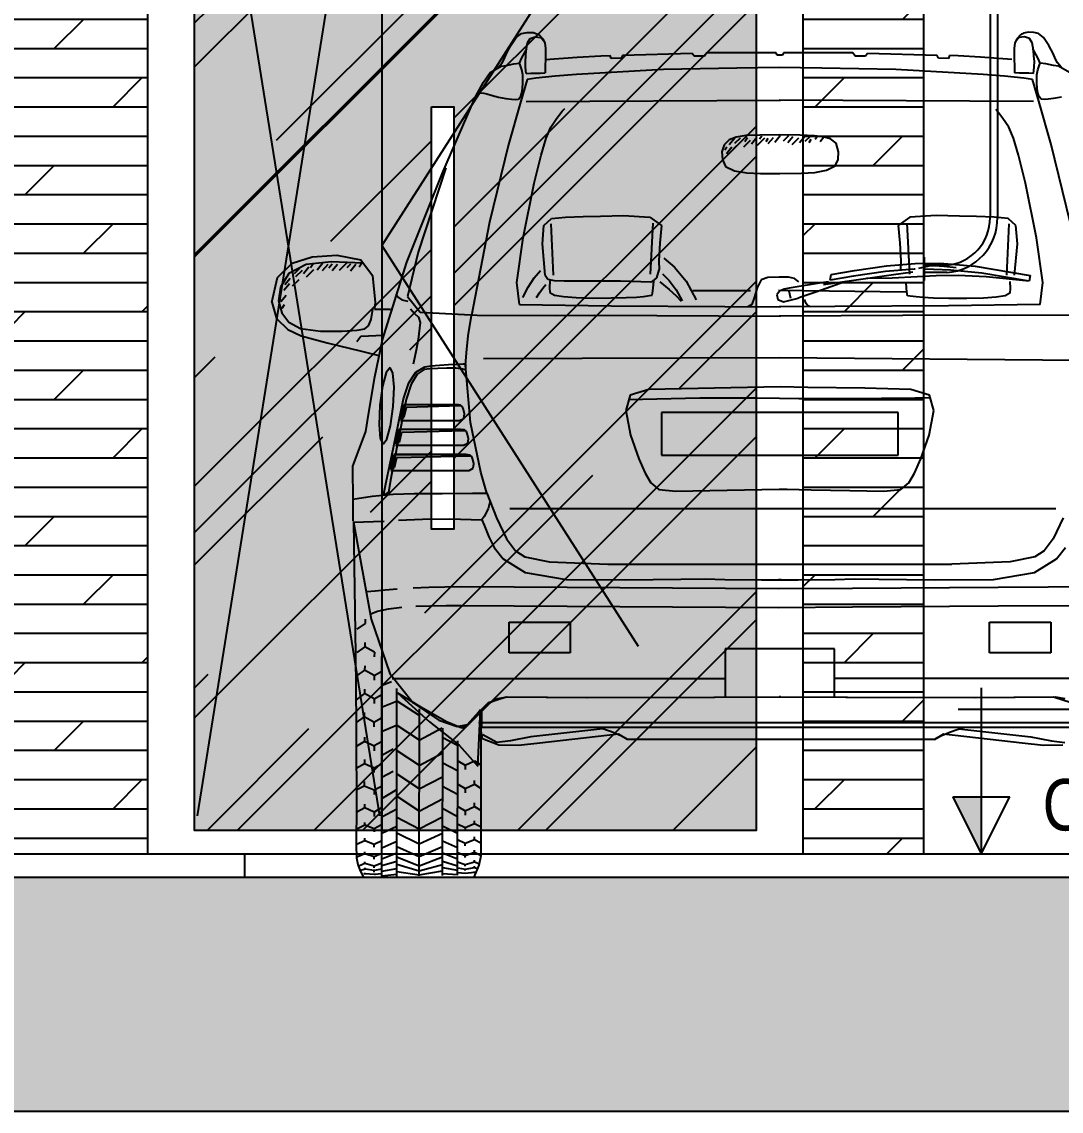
# Model space of a CAD drawing. Header units: millimetres. Extents: x -178 to 521, y -135 to 750.
# Drawn here: x -78.882 to -76.661, y 735.416 to 737.744 of the extents above; entities that cross this region are included whole.
import ezdxf
from ezdxf.enums import TextEntityAlignment as Align

# ---------------------------------------------------------------- set-up
doc = ezdxf.new("R2010")
doc.units = ezdxf.units.MM
doc.header["$LTSCALE"] = 20
doc.header["$MEASUREMENT"] = 0
doc.linetypes.add('CONTINU', pattern=[0])
doc.linetypes.add('HIDDEN2', pattern=[0.1875, 0.125, -0.0625])
doc.layers.get('0').update_dxf_attribs({"linetype": 'CONTINUOUS'})
for name, color, linetype in [('alfa_145_colori', 7, 'CONTINUOUS'), ('COTA', 7, 'CONTINUOUS'), ('COTAS', 7, 'CONTINUOUS'), ('E-hatch', 8, 'CONTINUOUS'), ('E-txt-g', 3, 'CONTINUOUS'), ('V2', 11, 'CONTINUOUS')]:
    doc.layers.add(name, color=color, linetype=linetype)
doc.layers.add('E-Txt-W', color=7, linetype='CONTINUOUS', lineweight=20)
doc.styles.add('F2', font='ARIALN.TTF')
doc.styles.add('REG60', font='romans.shx', dxfattribs={"width": 0.8, "height": 0.15})
doc.styles.add('REG80', font='romans.shx', dxfattribs={"width": 0.8, "height": 0.2})

# ---------------------------------------------------------------- blocks, each defined once
blk = doc.blocks.new('TXT-AMB75')
at = {"layer": 'E-txt-g', "style": 'REG80', "width": 0.8, "flags": 8}
blk.add_attdef('TXT', text='', height=0.2, dxfattribs=at).set_placement((0.0055, 0.2964), align=Align.CENTER)
at = {"layer": 'E-Txt-W', "style": 'REG60', "width": 0.8, "flags": 8}
blk.add_attdef('TXT', text='', height=0.15, dxfattribs=at).set_placement((0.0055, 0.0271), align=Align.CENTER)
blk = doc.blocks.new('Austin Mini arrière')
at = {"color": 250, "linetype": 'Continuous', "flags": 128}
for points in [[(0.1177, -28.8287), (0.1289, -28.8201)], [(0.1289, -28.8201), (0.1414, -28.8181)], [(0.1414, -28.8181), (0.1552, -28.8182)], [(0.1552, -28.8182), (0.1669, -28.8232)], [(1.1995, -28.8206), (1.1975, -28.8218)], [(1.2017, -28.8196), (1.1995, -28.8206)], [(1.2124, -28.8177), (1.2017, -28.8196)], [(1.2237, -28.8184), (1.2124, -28.8177)], [(1.2336, -28.8201), (1.2237, -28.8184)], [(1.2448, -28.8287), (1.2336, -28.8201)], [(0.1064, -28.8455), (0.1177, -28.8287)], [(0.1395, -28.8555), (0.1419, -28.8402)], [(0.1419, -28.8402), (0.1479, -28.8306)], [(0.1479, -28.8306), (0.1582, -28.8276)], [(0.1582, -28.8276), (0.1696, -28.829)], [(0.1669, -28.8232), (0.1747, -28.8318)], [(0.1696, -28.829), (0.1785, -28.838)], [(0.1747, -28.8318), (0.1792, -28.841)], [(0.1792, -28.841), (0.1806, -28.8517)], [(1.1833, -28.841), (1.1819, -28.8517)], [(1.1878, -28.8318), (1.1833, -28.841)], [(1.1928, -28.829), (1.184, -28.838)], [(1.1956, -28.8232), (1.1878, -28.8318)], [(1.2043, -28.8276), (1.1928, -28.829)], [(1.1975, -28.8218), (1.1956, -28.8232)], [(1.2146, -28.8306), (1.2043, -28.8276)], [(1.2206, -28.8402), (1.2146, -28.8306)], [(1.223, -28.8555), (1.2206, -28.8402)], [(1.2561, -28.8455), (1.2448, -28.8287)], [(0.092, -28.8754), (0.0973, -28.8633)], [(0.0973, -28.8633), (0.1064, -28.8455)], [(0.1297, -28.8721), (0.1369, -28.8591)], [(0.1369, -28.8591), (0.1405, -28.8528)], [(0.1384, -28.8686), (0.1395, -28.8555)], [(0.1806, -28.8517), (0.1804, -28.8705)], [(0.2481, -28.8707), (0.2989, -28.8682)], [(0.2989, -28.8682), (0.3188, -28.8675)], [(0.321, -28.8739), (0.3188, -28.8675)], [(0.3452, -28.8675), (0.3421, -28.8728)], [(0.494, -28.8633), (0.3452, -28.8675)], [(0.4982, -28.8686), (0.494, -28.8633)], [(0.5256, -28.8612), (0.5204, -28.8686)], [(0.6733, -28.8612), (0.5256, -28.8612)], [(0.6754, -28.8665), (0.6733, -28.8612)], [(0.687, -28.8665), (0.6754, -28.8665)], [(0.6892, -28.8612), (0.687, -28.8665)], [(0.8369, -28.8612), (0.6892, -28.8612)], [(0.8421, -28.8686), (0.8369, -28.8612)], [(0.8685, -28.8633), (0.8643, -28.8686)], [(1.0173, -28.8675), (0.8685, -28.8633)], [(1.0204, -28.8728), (1.0173, -28.8675)], [(1.0437, -28.8675), (1.0415, -28.8739)], [(1.062, -28.8681), (1.0437, -28.8675)], [(1.1099, -28.8705), (1.062, -28.8681)], [(1.1819, -28.8517), (1.1821, -28.8705)], [(1.2256, -28.8591), (1.222, -28.8528)], [(1.2241, -28.8686), (1.223, -28.8555)], [(1.2327, -28.8721), (1.2256, -28.8591)], [(1.2652, -28.8633), (1.2561, -28.8455)], [(1.2705, -28.8754), (1.2652, -28.8633)], [(0.0622, -28.9036), (0.0856, -28.8902)], [(0.0804, -28.8918), (0.0878, -28.8832)], [(0.0856, -28.8902), (0.0967, -28.8883)], [(0.0878, -28.8832), (0.092, -28.8754)], [(0.0967, -28.8883), (0.113, -28.8853)], [(0.113, -28.8853), (0.1247, -28.8834)], [(0.1247, -28.8834), (0.1297, -28.8721)], [(0.1254, -28.8848), (0.1247, -28.8834)], [(0.1272, -28.8896), (0.1254, -28.8848)], [(0.13, -28.8981), (0.1272, -28.8896)], [(0.1375, -28.8793), (0.1384, -28.8686)], [(0.1376, -28.892), (0.1375, -28.8793)], [(0.1797, -28.8758), (0.2481, -28.8707)], [(0.1804, -28.8705), (0.1798, -28.8934)], [(0.3421, -28.8728), (0.321, -28.8739)], [(0.5204, -28.8686), (0.4982, -28.8686)], [(0.8643, -28.8686), (0.8421, -28.8686)], [(1.0415, -28.8739), (1.0204, -28.8728)], [(1.1767, -28.8756), (1.1099, -28.8705)], [(1.1821, -28.8705), (1.1826, -28.8934)], [(1.225, -28.8793), (1.2241, -28.8686)], [(1.2249, -28.892), (1.225, -28.8793)], [(1.2325, -28.8981), (1.2353, -28.8896)], [(1.2378, -28.8834), (1.2327, -28.8721)], [(1.2353, -28.8896), (1.2371, -28.8848)], [(1.2371, -28.8848), (1.2378, -28.8834)], [(1.2495, -28.8853), (1.2378, -28.8834)], [(1.2658, -28.8883), (1.2495, -28.8853)], [(1.2769, -28.8902), (1.2658, -28.8883)], [(1.2747, -28.8832), (1.2705, -28.8754)], [(1.2821, -28.8918), (1.2747, -28.8832)], [(1.3003, -28.9036), (1.2769, -28.8902)], [(0.048, -28.9243), (0.0622, -28.9036)], [(0.1319, -28.9088), (0.13, -28.8981)], [(0.1323, -28.9191), (0.1319, -28.9088)], [(0.1395, -28.9055), (0.1376, -28.892)], [(0.1395, -28.9055), (0.1494, -28.9052)], [(0.1494, -28.9052), (0.1689, -28.9047)], [(0.201, -28.9113), (0.1596, -28.9159)], [(0.1689, -28.9047), (0.1796, -28.9045)], [(0.1798, -28.8934), (0.1796, -28.9045)], [(0.2471, -28.9076), (0.201, -28.9113)], [(0.4324, -28.8972), (0.2471, -28.9076)], [(0.5893, -28.8941), (0.4324, -28.8972)], [(0.6797, -28.8929), (0.5893, -28.8941)], [(0.7708, -28.8941), (0.6797, -28.8929)], [(0.9293, -28.8972), (0.7708, -28.8941)], [(1.1154, -28.9076), (0.9293, -28.8972)], [(1.1615, -28.9113), (1.1154, -28.9076)], [(1.2029, -28.9159), (1.1615, -28.9113)], [(1.1826, -28.8934), (1.1829, -28.9045)], [(1.1935, -28.9047), (1.1829, -28.9045)], [(1.2131, -28.9052), (1.1935, -28.9047)], [(1.223, -28.9055), (1.2131, -28.9052)], [(1.223, -28.9055), (1.2249, -28.892)], [(1.2302, -28.9191), (1.2306, -28.9088)], [(1.2306, -28.9088), (1.2325, -28.8981)], [(0.0308, -28.9556), (0.048, -28.9243)], [(0.1416, -28.9182), (0.1279, -28.9646)], [(0.1304, -28.9442), (0.1317, -28.9354)], [(0.1317, -28.9354), (0.1321, -28.9277)], [(0.1321, -28.9277), (0.1323, -28.9191)], [(0.1596, -28.9159), (0.1416, -28.9182)], [(1.2209, -28.9182), (1.2029, -28.9159)], [(1.2346, -28.9646), (1.2209, -28.9182)], [(1.2304, -28.9277), (1.2302, -28.9191)], [(1.2308, -28.9354), (1.2304, -28.9277)], [(1.2321, -28.9442), (1.2308, -28.9354)], [(-0.0389, -29.1167), (0.0308, -28.9556)], [(0.0414, -28.9467), (0.0488, -28.9476)], [(0.0488, -28.9476), (0.055, -28.9489)], [(0.055, -28.9489), (0.0646, -28.9519)], [(0.0646, -28.9519), (0.0798, -28.956)], [(0.0798, -28.956), (0.0961, -28.9591)], [(0.0961, -28.9591), (0.1078, -28.9604)], [(0.1078, -28.9604), (0.1156, -28.9611)], [(0.1156, -28.9611), (0.1229, -28.9604)], [(0.1229, -28.9604), (0.1279, -28.954)], [(0.1279, -28.954), (0.1304, -28.9442)], [(1.2346, -28.954), (1.2321, -28.9442)], [(1.2396, -28.9604), (1.2346, -28.954)], [(1.2469, -28.9611), (1.2396, -28.9604)], [(1.2547, -28.9604), (1.2469, -28.9611)], [(1.2663, -28.9591), (1.2547, -28.9604)], [(1.2827, -28.956), (1.2663, -28.9591)], [(0.1279, -28.9646), (0.1012, -29.0571)], [(0.1395, -28.9657), (0.6828, -28.9627)], [(0.2165, -28.9862), (0.2215, -28.9802)], [(1.223, -28.9657), (0.6797, -28.9627)], [(1.1471, -28.9879), (1.1425, -28.9825)], [(1.2613, -29.0571), (1.2346, -28.9646)], [(0.1922, -29.0205), (0.205, -29.0011)], [(0.205, -29.0011), (0.2165, -28.9862)], [(1.1579, -29.0018), (1.1471, -28.9879)], [(1.1703, -29.0205), (1.1579, -29.0018)], [(0.1818, -29.0437), (0.1922, -29.0205)], [(1.1807, -29.0437), (1.1703, -29.0205)], [(0.1711, -29.08), (0.1818, -29.0437)], [(0.5732, -29.0477), (0.562, -29.0582)], [(0.5882, -29.0414), (0.5732, -29.0477)], [(0.5849, -29.0442), (0.5732, -29.0582)], [(0.5976, -29.0514), (0.5817, -29.0672)], [(0.5962, -29.0442), (0.5846, -29.0555)], [(0.6083, -29.0384), (0.5882, -29.0414)], [(0.6178, -29.049), (0.6036, -29.0631)], [(0.612, -29.0432), (0.6065, -29.0514)], [(0.6384, -29.0373), (0.6083, -29.0384)], [(0.6323, -29.0425), (0.6206, -29.0565)], [(0.6484, -29.0442), (0.6325, -29.0599)], [(0.6425, -29.0394), (0.638, -29.0462)], [(0.681, -29.0371), (0.6384, -29.0373)], [(0.6554, -29.0449), (0.651, -29.0517)], [(0.6671, -29.0432), (0.6559, -29.0558)], [(0.6822, -29.0388), (0.6705, -29.0528)], [(0.7241, -29.0375), (0.681, -29.0371)], [(0.6997, -29.039), (0.6882, -29.0504)], [(0.7087, -29.0408), (0.6986, -29.0536)], [(0.7213, -29.0439), (0.7071, -29.0579)], [(0.7351, -29.0398), (0.7234, -29.0538)], [(0.7553, -29.0388), (0.7241, -29.0375)], [(0.7464, -29.0397), (0.7349, -29.0511)], [(0.7477, -29.047), (0.7432, -29.0537)], [(0.776, -29.0414), (0.7553, -29.0388)], [(0.7622, -29.0388), (0.7567, -29.047)], [(0.7755, -29.0418), (0.7672, -29.0517)], [(0.7895, -29.0453), (0.776, -29.0414)], [(0.8015, -29.0546), (0.7895, -29.0453)], [(1.1914, -29.08), (1.1807, -29.0437)], [(0.1012, -29.0571), (0.061, -29.2231)], [(0.562, -29.0582), (0.5576, -29.073)], [(0.5576, -29.073), (0.5584, -29.0897)], [(0.5679, -29.063), (0.5635, -29.0698)], [(0.5788, -29.0634), (0.5671, -29.0774)], [(0.8066, -29.073), (0.8015, -29.0546)], [(0.806, -29.0893), (0.8066, -29.073)], [(1.3015, -29.2231), (1.2613, -29.0571)], [(0.1564, -29.1397), (0.1711, -29.08)], [(0.5584, -29.0897), (0.5651, -29.1041)], [(0.7996, -29.103), (0.806, -29.0893)], [(1.2061, -29.1397), (1.1914, -29.08)], [(-0.1161, -29.3087), (-0.0389, -29.1167)], [(-0.0325, -29.1076), (-0.0913, -29.2873)], [(0.5651, -29.1041), (0.5842, -29.1137)], [(0.5842, -29.1137), (0.6104, -29.118)], [(0.6104, -29.118), (0.6397, -29.1194)], [(0.6397, -29.1194), (0.681, -29.1194)], [(0.681, -29.1194), (0.7275, -29.119)], [(0.7275, -29.119), (0.756, -29.1169)], [(0.756, -29.1169), (0.7807, -29.1122)], [(0.7807, -29.1122), (0.7996, -29.103)], [(0.1327, -29.257), (0.1564, -29.1397)], [(1.2298, -29.257), (1.2061, -29.1397)], [(0.1773, -29.2307), (0.1933, -29.2157)], [(0.1933, -29.2157), (0.2232, -29.2127)], [(0.2232, -29.2127), (0.2608, -29.2113)], [(0.2608, -29.2113), (0.2977, -29.2104)], [(0.2977, -29.2104), (0.3474, -29.2088)], [(0.3474, -29.2088), (0.4036, -29.2124)], [(0.4036, -29.2124), (0.4286, -29.2305)], [(0.9589, -29.2124), (0.9339, -29.2305)], [(1.0151, -29.2088), (0.9589, -29.2124)], [(1.0648, -29.2104), (1.0151, -29.2088)], [(1.1017, -29.2113), (1.0648, -29.2104)], [(1.1393, -29.2127), (1.1017, -29.2113)], [(1.1692, -29.2157), (1.1393, -29.2127)], [(1.1852, -29.2307), (1.1692, -29.2157)], [(0.061, -29.2231), (0.0224, -29.4225)], [(0.1738, -29.2699), (0.1773, -29.2307)], [(0.1919, -29.2267), (0.197, -29.3366)], [(0.4099, -29.2252), (0.4043, -29.3344)], [(0.4286, -29.2305), (0.4251, -29.2684)], [(0.9339, -29.2305), (0.9374, -29.2684)], [(0.9526, -29.2252), (0.9581, -29.3344)], [(1.1706, -29.2267), (1.1655, -29.3366)], [(1.1887, -29.2699), (1.1852, -29.2307)], [(0.1196, -29.3524), (0.1327, -29.257)], [(1.2429, -29.3524), (1.2298, -29.257)], [(-0.0913, -29.2873), (-0.1144, -29.3822)], [(0.1796, -29.337), (0.1738, -29.2699)], [(0.4251, -29.2684), (0.4229, -29.3057)], [(0.9374, -29.2684), (0.9396, -29.3057)], [(1.1829, -29.337), (1.1887, -29.2699)], [(-0.3611, -29.3109), (-0.318, -29.2975)], [(-0.2766, -29.3079), (-0.3306, -29.3135)], [(-0.318, -29.2975), (-0.265, -29.2941)], [(-0.2098, -29.3113), (-0.2766, -29.3079)], [(-0.265, -29.2941), (-0.2143, -29.3039)], [(-0.2143, -29.3039), (-0.1893, -29.3376)], [(-0.1675, -29.4747), (-0.1161, -29.3087)], [(0.4229, -29.3057), (0.4233, -29.3254)], [(0.4331, -29.3005), (0.456, -29.3193)], [(0.9396, -29.3057), (0.9392, -29.3254)], [(-0.3924, -29.3417), (-0.3611, -29.3109)], [(-0.3676, -29.3328), (-0.386, -29.362)], [(-0.3306, -29.3135), (-0.3676, -29.3328)], [(-0.3448, -29.3223), (-0.3564, -29.3337)], [(-0.3396, -29.3265), (-0.3538, -29.3405)], [(-0.325, -29.3196), (-0.3367, -29.3336)], [(-0.3151, -29.3251), (-0.331, -29.3408)], [(-0.316, -29.3125), (-0.3215, -29.3207)], [(-0.2957, -29.3118), (-0.3074, -29.3258)], [(-0.2847, -29.3136), (-0.2964, -29.3276)], [(-0.2752, -29.3132), (-0.2824, -29.3217)], [(-0.2636, -29.3135), (-0.2753, -29.3275)], [(-0.2447, -29.3111), (-0.2606, -29.3268)], [(-0.2362, -29.3129), (-0.2441, -29.3213)], [(-0.2246, -29.3138), (-0.2363, -29.3279)], [(-0.2122, -29.3112), (-0.2177, -29.3194)], [(0.1565, -29.3426), (0.1697, -29.3265)], [(0.4186, -29.3423), (0.4233, -29.3254)], [(0.4305, -29.3338), (0.4445, -29.3483)], [(0.456, -29.3193), (0.4809, -29.3494)], [(0.7909, -29.3349), (0.8406, -29.3264)], [(0.9073, -29.3289), (0.8387, -29.3386)], [(0.8406, -29.3264), (0.9092, -29.3167)], [(0.9685, -29.3238), (0.9073, -29.3289)], [(0.9092, -29.3167), (0.9704, -29.3116)], [(0.9656, -29.3299), (0.9189, -29.3365)], [(0.9692, -29.3238), (0.9685, -29.3238)], [(0.9699, -29.3238), (0.9692, -29.3238)], [(0.9706, -29.3237), (0.9699, -29.3238)], [(0.9704, -29.3116), (1.0232, -29.3113)], [(1.0028, -29.3167), (0.9774, -29.3222)], [(1.0461, -29.3257), (0.9916, -29.324)], [(1.011, -29.317), (1.0028, -29.3167)], [(1.0315, -29.3183), (1.011, -29.317)], [(1.0232, -29.3113), (1.0983, -29.3175)], [(1.0582, -29.3207), (1.0315, -29.3183)], [(1.1128, -29.3321), (1.0461, -29.3257)], [(1.0983, -29.3175), (1.216, -29.3376)], [(1.2141, -29.3497), (1.1128, -29.3321)], [(-0.4045, -29.3945), (-0.3924, -29.3417)], [(-0.3666, -29.3552), (-0.3783, -29.3692)], [(-0.3648, -29.3435), (-0.3765, -29.3575)], [(-0.3464, -29.3463), (-0.3606, -29.3604)], [(-0.1893, -29.3376), (-0.1856, -29.374)], [(0.1247, -29.3993), (0.1196, -29.3524)], [(0.1432, -29.3622), (0.1565, -29.3426)], [(0.1746, -29.3646), (0.1813, -29.3565)], [(0.1796, -29.337), (0.1858, -29.3452)], [(0.1858, -29.3452), (0.199, -29.3482)], [(0.1901, -29.3487), (0.1891, -29.3638)], [(0.199, -29.3482), (0.2207, -29.3486)], [(0.2207, -29.3486), (0.341, -29.3486)], [(0.341, -29.3486), (0.4053, -29.3507)], [(0.4053, -29.3507), (0.41, -29.3493)], [(0.41, -29.3493), (0.4186, -29.3423)], [(0.4109, -29.3644), (0.4117, -29.3497)], [(0.4248, -29.3512), (0.4446, -29.3673)], [(0.4445, -29.3483), (0.4597, -29.3682)], [(0.4809, -29.3494), (0.5024, -29.3896)], [(0.6413, -29.3469), (0.6326, -29.3637)], [(0.6555, -29.3415), (0.6413, -29.3469)], [(0.6797, -29.3411), (0.6555, -29.3415)], [(0.6996, -29.3412), (0.6797, -29.3411)], [(0.7128, -29.3435), (0.6996, -29.3412)], [(0.7747, -29.3522), (0.7012, -29.3644)], [(0.7215, -29.351), (0.7128, -29.3435)], [(0.8224, -29.3502), (0.7582, -29.3729)], [(0.8297, -29.3493), (0.7747, -29.3573)], [(0.7851, -29.3506), (0.7747, -29.3522)], [(0.789, -29.3471), (0.7909, -29.3349)], [(0.8387, -29.3386), (0.789, -29.3471)], [(0.9189, -29.3365), (0.8297, -29.3493)], [(0.921, -29.3428), (0.8667, -29.3441)], [(0.9748, -29.3402), (0.921, -29.3428)], [(0.9516, -29.3656), (0.9508, -29.3509)], [(1.0149, -29.3384), (0.9748, -29.3402)], [(1.0625, -29.3376), (1.0149, -29.3384)], [(1.1218, -29.3399), (1.0625, -29.3376)], [(1.2141, -29.3497), (1.1218, -29.3399)], [(1.1724, -29.3499), (1.1734, -29.3651)], [(1.216, -29.3376), (1.2141, -29.3497)], [(1.2378, -29.3993), (1.2429, -29.3524)], [(-0.386, -29.362), (-0.39, -29.3916)], [(-0.3735, -29.3798), (-0.3852, -29.3938)], [(-0.1856, -29.374), (-0.1837, -29.3947)], [(-0.1391, -29.3771), (-0.1337, -29.3845)], [(0.132, -29.3847), (0.1432, -29.3622)], [(0.1616, -29.3847), (0.1675, -29.3745)], [(0.1675, -29.3745), (0.1746, -29.3646)], [(0.1891, -29.3638), (0.1901, -29.3739)], [(0.1901, -29.3739), (0.1996, -29.3792)], [(0.1996, -29.3792), (0.2191, -29.3823)], [(0.3901, -29.3819), (0.403, -29.3801)], [(0.403, -29.3801), (0.4085, -29.3792)], [(0.4085, -29.3792), (0.4093, -29.3751)], [(0.4093, -29.3751), (0.4109, -29.3644)], [(0.4446, -29.3673), (0.4597, -29.381)], [(0.4597, -29.3682), (0.4726, -29.3912)], [(0.495, -29.3697), (0.6189, -29.3697)], [(0.6326, -29.3637), (0.6265, -29.3851)], [(0.6802, -29.3709), (0.6749, -29.3787)], [(0.6749, -29.3787), (0.6767, -29.3885)], [(0.95, -29.3729), (0.6786, -29.3697)], [(0.6908, -29.3664), (0.6802, -29.3709)], [(0.7012, -29.3644), (0.6908, -29.3664)], [(0.7007, -29.3702), (0.704, -29.386)], [(0.7582, -29.3729), (0.7279, -29.3833)], [(0.9532, -29.3763), (0.9516, -29.3656)], [(0.954, -29.3805), (0.9532, -29.3763)], [(0.9594, -29.3813), (0.954, -29.3805)], [(1.1629, -29.3805), (1.1434, -29.3835)], [(1.1724, -29.3751), (1.1629, -29.3805)], [(1.1734, -29.3651), (1.1724, -29.3751)], [(-0.4045, -29.3945), (-0.3942, -29.4291)], [(-0.39, -29.3916), (-0.3828, -29.4172)], [(-0.3775, -29.4), (-0.383, -29.4082)], [(-0.1837, -29.3947), (-0.1851, -29.4086)], [(-0.1337, -29.3845), (-0.1262, -29.3895)], [(-0.1262, -29.3895), (-0.1137, -29.3919)], [(-0.1144, -29.3822), (-0.0874, -29.4156)], [(0.1247, -29.3993), (0.321, -29.4021)], [(0.2191, -29.3823), (0.2463, -29.3846)], [(0.2463, -29.3846), (0.2819, -29.3856)], [(0.2819, -29.3856), (0.3205, -29.3853)], [(0.3205, -29.3853), (0.353, -29.3845)], [(0.321, -29.4021), (0.5639, -29.4039)], [(0.353, -29.3845), (0.3748, -29.3835)], [(0.3748, -29.3835), (0.3901, -29.3819)], [(0.4597, -29.381), (0.4703, -29.3925)], [(0.6211, -29.399), (0.6128, -29.404)], [(0.6265, -29.3851), (0.6211, -29.399)], [(0.6767, -29.3885), (0.6892, -29.3936)], [(0.6892, -29.3936), (0.7203, -29.3857)], [(0.7279, -29.3833), (0.7203, -29.3857)], [(0.7373, -29.3971), (0.7341, -29.389)], [(0.7412, -29.4022), (0.7373, -29.3971)], [(0.7467, -29.404), (0.7412, -29.4022)], [(1.0415, -29.4021), (0.7986, -29.4039)], [(0.9724, -29.3831), (0.9594, -29.3813)], [(0.9877, -29.3847), (0.9724, -29.3831)], [(1.0095, -29.3857), (0.9877, -29.3847)], [(1.042, -29.3865), (1.0095, -29.3857)], [(1.2378, -29.3993), (1.0415, -29.4021)], [(1.0806, -29.3868), (1.042, -29.3865)], [(1.1162, -29.3859), (1.0806, -29.3868)], [(1.1434, -29.3835), (1.1162, -29.3859)], [(-0.3828, -29.4172), (-0.3682, -29.4369)], [(-0.1916, -29.4314), (-0.1886, -29.4093)], [(-0.1851, -29.4093), (-0.1504, -29.4093)], [(-0.1079, -29.4087), (-0.0992, -29.4184)], [(-0.0992, -29.4184), (-0.0907, -29.4263)], [(-0.0907, -29.4263), (-0.0875, -29.438)], [(-0.0874, -29.4156), (0.0348, -29.422)], [(0.0156, -29.4665), (0.0224, -29.4225)], [(0.0348, -29.422), (0.202, -29.4227)], [(0.202, -29.4227), (0.2861, -29.422)], [(0.2861, -29.422), (0.6828, -29.4241)], [(0.5639, -29.4039), (0.6828, -29.4046)], [(0.7986, -29.4039), (0.6797, -29.4046)], [(1.0764, -29.422), (0.6797, -29.4241)], [(1.1605, -29.4227), (1.0764, -29.422)], [(1.3277, -29.422), (1.1605, -29.4227)], [(-0.3942, -29.4291), (-0.3698, -29.4528)], [(-0.3682, -29.4369), (-0.3431, -29.4506)], [(-0.2055, -29.451), (-0.1976, -29.4447)], [(-0.1976, -29.4447), (-0.1916, -29.4314)], [(-0.0875, -29.438), (-0.0917, -29.4739)], [(-0.3698, -29.4528), (-0.3412, -29.4663)], [(-0.3431, -29.4506), (-0.3005, -29.4562)], [(-0.3412, -29.4663), (-0.2862, -29.481)], [(-0.3005, -29.4562), (-0.2538, -29.4561)], [(-0.2538, -29.4561), (-0.2219, -29.454)], [(-0.2224, -29.4784), (-0.214, -29.4668)], [(-0.2219, -29.454), (-0.2055, -29.451)], [(-0.214, -29.4668), (-0.1654, -29.4647)], [(0.0116, -29.5026), (0.0156, -29.4665)], [(-0.2862, -29.481), (-0.2127, -29.4994)], [(-0.1843, -29.5537), (-0.1675, -29.4747)], [(-0.0917, -29.4739), (-0.0968, -29.5002)], [(-0.2127, -29.4994), (-0.1759, -29.5085)], [(-0.0968, -29.5002), (-0.1023, -29.5267)], [(0.0097, -29.5291), (0.0116, -29.5026)], [(0.048, -29.5144), (0.6797, -29.5127)], [(0.6797, -29.5127), (1.3229, -29.5185)], [(-0.1517, -29.5343), (-0.1599, -29.5448)], [(-0.1455, -29.5461), (-0.1517, -29.5343)], [(-0.0965, -29.5436), (-0.0775, -29.5323)], [(-0.0787, -29.5382), (-0.094, -29.5479)], [(-0.0663, -29.5368), (-0.0787, -29.5382)], [(-0.0775, -29.5323), (-0.0642, -29.5304)], [(-0.0493, -29.536), (-0.0663, -29.5368)], [(-0.0642, -29.5304), (-0.0461, -29.5288)], [(-0.0302, -29.5352), (-0.0493, -29.536)], [(-0.0461, -29.5288), (-0.0266, -29.5275)], [(-0.0113, -29.5356), (-0.0302, -29.5352)], [(-0.0266, -29.5275), (-0.0086, -29.5266)], [(0.0037, -29.5375), (-0.0113, -29.5356)], [(-0.0086, -29.5266), (0.0045, -29.5261)], [(0.0098, -29.5386), (0.0037, -29.5375)], [(0.0045, -29.5261), (0.0096, -29.5259)], [(0.0096, -29.5259), (0.0098, -29.5386)], [(0.0203, -29.6517), (0.0097, -29.5291)], [(-0.1979, -29.6341), (-0.1843, -29.5537)], [(-0.1599, -29.5448), (-0.1676, -29.5737)], [(-0.1431, -29.5759), (-0.1455, -29.5461)], [(-0.1117, -29.567), (-0.0965, -29.5436)], [(-0.094, -29.5479), (-0.1066, -29.5693)], [(-0.1676, -29.5737), (-0.1733, -29.6148)], [(-0.1449, -29.6174), (-0.1431, -29.5759)], [(-0.1231, -29.6012), (-0.1117, -29.567)], [(-0.1066, -29.5693), (-0.117, -29.6025)], [(0.4011, -29.5807), (0.3617, -29.5933)], [(0.6818, -29.5755), (0.4011, -29.5807)], [(0.7414, -29.5764), (0.6818, -29.5755)], [(0.8631, -29.5784), (0.7414, -29.5764)], [(0.9614, -29.5807), (0.8631, -29.5784)], [(1.0008, -29.5933), (0.9614, -29.5807)], [(-0.1445, -29.7049), (-0.1231, -29.6012)], [(-0.117, -29.6025), (-0.1372, -29.7041)], [(-0.1279, -29.6448), (-0.1215, -29.6131)], [(-0.1215, -29.6131), (-0.0062, -29.6127)], [(-0.0062, -29.6127), (-0.0021, -29.6158)], [(0.3617, -29.5933), (0.3523, -29.6262)], [(0.357, -29.6025), (0.5101, -29.5991)], [(0.5101, -29.5991), (0.6314, -29.5991)], [(0.6314, -29.5991), (0.6807, -29.5997)], [(0.6807, -29.5997), (0.7219, -29.5999)], [(0.7219, -29.5999), (0.8273, -29.5999)], [(0.8273, -29.5999), (0.9698, -29.5987)], [(0.9698, -29.5987), (0.9761, -29.5987)], [(0.9761, -29.5987), (0.9859, -29.5986)], [(0.9859, -29.5986), (1.0009, -29.5983)], [(1.0102, -29.6262), (1.0008, -29.5933)], [(-0.2034, -29.671), (-0.1979, -29.6341)], [(-0.1733, -29.6148), (-0.1751, -29.6563)], [(-0.1506, -29.6585), (-0.1449, -29.6174)], [(-0.0093, -29.6134), (-0.1224, -29.6134)], [(-0.1173, -29.6192), (-0.1224, -29.6404)], [(-0.0021, -29.6158), (-0.1173, -29.6192)], [(-0.0012, -29.6145), (-0.0093, -29.6134)], [(0.0031, -29.618), (-0.0012, -29.6145)], [(0.0055, -29.624), (0.0031, -29.618)], [(0.0075, -29.6333), (0.0055, -29.624)], [(0.0063, -29.6428), (0.0075, -29.6333)], [(0.3523, -29.6262), (0.3621, -29.6789)], [(0.9339, -29.6303), (0.4286, -29.6303)], [(0.4286, -29.6303), (0.4286, -29.7211)], [(0.9339, -29.7211), (0.9339, -29.6303)], [(1.0004, -29.6789), (1.0102, -29.6262)], [(-0.1751, -29.6563), (-0.1726, -29.686)], [(-0.1583, -29.6873), (-0.1506, -29.6585)], [(-0.1293, -29.6472), (-0.0029, -29.6472)], [(-0.1224, -29.6404), (-0.1279, -29.6448)], [(-0.0029, -29.6472), (0.0063, -29.6428)], [(0.0427, -29.7574), (0.0203, -29.6517)], [(-0.2308, -29.7448), (-0.2034, -29.671)], [(-0.1391, -29.6974), (-0.1327, -29.6657)], [(-0.0008, -29.6662), (-0.1331, -29.6662)], [(-0.1327, -29.6657), (0.0019, -29.6663)], [(-0.1268, -29.6728), (-0.132, -29.694)], [(0.0074, -29.6694), (-0.1268, -29.6728)], [(0.0072, -29.6673), (-0.0008, -29.6662)], [(0.0019, -29.6663), (0.0074, -29.6694)], [(0.0115, -29.6707), (0.0072, -29.6673)], [(0.0139, -29.6768), (0.0115, -29.6707)], [(0.016, -29.6861), (0.0139, -29.6768)], [(0.3621, -29.6789), (0.3801, -29.7293)], [(0.9824, -29.7293), (1.0004, -29.6789)], [(-0.1726, -29.686), (-0.1665, -29.6979)], [(-0.1665, -29.6979), (-0.1583, -29.6873)], [(-0.1599, -29.7793), (-0.1445, -29.7049)], [(-0.1372, -29.7041), (-0.1505, -29.7746)], [(-0.1398, -29.7), (0.0055, -29.7)], [(-0.132, -29.694), (-0.1391, -29.6974)], [(0.0055, -29.7), (0.0147, -29.6956)], [(0.0147, -29.6956), (0.016, -29.6861)], [(-0.1501, -29.7518), (-0.1437, -29.72)], [(0.0108, -29.72), (-0.1437, -29.72)], [(-0.1437, -29.72), (0.0189, -29.7205)], [(-0.1378, -29.7272), (-0.1429, -29.7483)], [(0.0201, -29.7231), (-0.1378, -29.7272)], [(0.0188, -29.7211), (0.0108, -29.72)], [(0.0231, -29.7245), (0.0188, -29.7211)], [(0.0189, -29.7205), (0.0201, -29.7231)], [(0.0255, -29.7306), (0.0231, -29.7245)], [(0.3801, -29.7293), (0.3937, -29.7598)], [(0.4286, -29.7211), (0.9339, -29.7211)], [(0.9688, -29.7598), (0.9824, -29.7293)], [(-0.2308, -29.7615), (-0.2308, -29.7448)], [(-0.1429, -29.7483), (-0.1501, -29.7518)], [(0.0171, -29.7538), (0.0263, -29.7494)], [(0.0276, -29.7399), (0.0255, -29.7306)], [(0.0263, -29.7494), (0.0276, -29.7399)], [(-0.2306, -29.8042), (-0.2308, -29.7615)], [(-0.1505, -29.7746), (-0.1552, -29.8009)], [(-0.1502, -29.7538), (0.0171, -29.7538)], [(0.0551, -29.8023), (0.0427, -29.7574)], [(0.3937, -29.7598), (0.4053, -29.7802)], [(0.9571, -29.7802), (0.9688, -29.7598)], [(-0.1658, -29.8078), (-0.1599, -29.7793)], [(0.4053, -29.7802), (0.4227, -29.7948)], [(0.4227, -29.7948), (0.459, -29.7985)], [(0.459, -29.7985), (0.532, -29.797)], [(0.532, -29.797), (0.6797, -29.7939)], [(0.6797, -29.7939), (0.6972, -29.7942)], [(0.6972, -29.7942), (0.7483, -29.7953)], [(0.7483, -29.7953), (0.8305, -29.797)], [(0.8305, -29.797), (0.9035, -29.7985)], [(0.9035, -29.7985), (0.9398, -29.7948)], [(0.9398, -29.7948), (0.9571, -29.7802)], [(-0.2308, -29.815), (-0.1897, -29.8091)], [(-0.2301, -29.862), (-0.2306, -29.8042)], [(-0.1897, -29.8091), (-0.1447, -29.805)], [(-0.1552, -29.8009), (-0.1658, -29.8078)], [(-0.1447, -29.805), (-0.1, -29.8034)], [(-0.1, -29.8034), (-0.0406, -29.8031)], [(-0.0406, -29.8031), (0.0245, -29.8026)], [(0.0245, -29.8026), (0.0551, -29.8023)], [(0.0551, -29.8023), (0.0756, -29.8552)], [(0.0625, -29.8192), (0.0578, -29.8361)], [(0.0578, -29.8361), (0.0492, -29.8522)], [(0.104, -29.8355), (1.271, -29.8355)], [(-0.2298, -29.8646), (-0.2085, -29.864)], [(-0.2298, -29.8646), (-0.1917, -30.0721)], [(-0.2298, -29.8646), (-0.2283, -29.9583)], [(-0.2085, -29.864), (-0.1867, -29.8631)], [(-0.1867, -29.8631), (-0.164, -29.862)], [(-0.1339, -29.8604), (-0.0826, -29.8584)], [(-0.0826, -29.8584), (-0.0238, -29.8577)], [(-0.0238, -29.8577), (0.0445, -29.8593)], [(0.0492, -29.8522), (0.0445, -29.8593)], [(0.0445, -29.8593), (0.0493, -29.8711)], [(0.0756, -29.8552), (0.0971, -29.9003)], [(1.2869, -29.8552), (1.2654, -29.9003)], [(0.0493, -29.8711), (0.0598, -29.896)], [(0.0598, -29.896), (0.0709, -29.9184)], [(0.0971, -29.9003), (0.1163, -29.9257)], [(1.2654, -29.9003), (1.2462, -29.9257)], [(0.0709, -29.9184), (0.0902, -29.9427)], [(0.1163, -29.9257), (0.1362, -29.9383)], [(0.1362, -29.9383), (0.1888, -29.9494)], [(1.2263, -29.9383), (1.1737, -29.9494)], [(1.2462, -29.9257), (1.2263, -29.9383)], [(1.2723, -29.9427), (1.2916, -29.9184)], [(-0.2283, -29.9583), (-0.2256, -30.1475)], [(0.0902, -29.9427), (0.1374, -29.9717)], [(0.1888, -29.9494), (0.3136, -29.9542)], [(0.3136, -29.9542), (1.0489, -29.9542)], [(1.1737, -29.9494), (1.0489, -29.9542)], [(1.2251, -29.9717), (1.2723, -29.9427)], [(0.1374, -29.9717), (0.2249, -29.9869)], [(1.1376, -29.9869), (1.2251, -29.9717)], [(-0.1618, -30.0091), (-0.1364, -30.0072)], [(-0.1019, -30.0051), (-0.0688, -30.0036)], [(-0.0688, -30.0036), (-0.0342, -30.0026)], [(-0.0342, -30.0026), (0.0013, -30.0022)], [(0.0013, -30.0022), (0.6775, -30.0065)], [(0.2249, -29.9869), (0.3515, -29.9876)], [(0.3515, -29.9876), (0.4694, -29.9866)], [(0.4694, -29.9866), (0.5214, -29.9859)], [(0.5214, -29.9859), (0.5635, -29.9867)], [(0.5635, -29.9867), (0.6418, -29.9879)], [(0.6418, -29.9879), (0.6839, -29.988)], [(0.6775, -30.0065), (0.8365, -30.0054)], [(0.6786, -29.988), (0.7207, -29.9879)], [(0.6839, -29.988), (0.6786, -29.988)], [(0.7207, -29.9879), (0.799, -29.9867)], [(0.799, -29.9867), (0.8411, -29.9859)], [(0.8365, -30.0054), (1.1474, -30.0033)], [(0.8411, -29.9859), (0.8931, -29.9866)], [(0.8931, -29.9866), (1.011, -29.9876)], [(1.011, -29.9876), (1.1376, -29.9869)], [(1.1474, -30.0033), (1.3612, -30.0022)], [(-0.2013, -30.0128), (-0.1836, -30.011)], [(-0.1836, -30.011), (-0.1618, -30.0091)], [(-0.195, -30.0613), (-0.1785, -30.0546)], [(-0.1785, -30.0546), (-0.1552, -30.0496)], [(-0.1552, -30.0496), (-0.1264, -30.0462)], [(-0.0963, -30.0442), (-0.0649, -30.043)], [(-0.0649, -30.043), (-0.032, -30.0425)], [(-0.032, -30.0425), (0.0013, -30.0423)], [(0.0013, -30.0423), (0.6775, -30.0466)], [(0.6775, -30.0466), (0.8365, -30.0455)], [(0.8365, -30.0455), (1.1474, -30.0434)], [(1.1474, -30.0434), (1.3612, -30.0423)], [(-0.2051, -30.0718), (-0.2051, -30.0813)], [(-0.1917, -30.0721), (-0.1524, -30.188)], [(0.1026, -30.1436), (0.1026, -30.0782)], [(0.1026, -30.0782), (0.2334, -30.0782)], [(0.2334, -30.0782), (0.2334, -30.1436)], [(1.1291, -30.1436), (1.1291, -30.0782)], [(1.1291, -30.0782), (1.2599, -30.0782)], [(1.2599, -30.0782), (1.2599, -30.1436)], [(-0.2051, -30.0813), (-0.2224, -30.0929)], [(-0.2054, -30.1217), (-0.2055, -30.1312)], [(-0.2256, -30.1475), (-0.2241, -30.2946)], [(-0.2055, -30.1312), (-0.2228, -30.1428)], [(-0.1851, -30.1426), (-0.2055, -30.1312)], [(-0.1851, -30.1426), (-0.1852, -30.152)], [(0.2334, -30.1436), (0.1026, -30.1436)], [(0.7978, -30.1352), (0.5647, -30.1352)], [(0.5647, -30.1352), (0.5647, -30.2384)], [(0.7978, -30.2384), (0.7978, -30.1352)], [(1.2599, -30.1436), (1.1291, -30.1436)], [(-0.2058, -30.1716), (-0.2059, -30.181)], [(-0.1694, -30.6224), (-0.1693, -30.1519)], [(-0.2059, -30.181), (-0.2231, -30.1927)], [(-0.1855, -30.1925), (-0.2059, -30.181)], [(-0.1855, -30.1925), (-0.1855, -30.2019)], [(-0.1691, -30.1837), (-0.1853, -30.1928)], [(-0.1524, -30.188), (-0.1021, -30.2507)], [(-0.1696, -30.2134), (-0.1488, -30.2052)], [(-0.1472, -30.1985), (0.5647, -30.1985)], [(1.5097, -30.1985), (0.7978, -30.1985)], [(-0.2062, -30.2309), (-0.2242, -30.2445)], [(-0.2062, -30.2215), (-0.2062, -30.2309)], [(-0.1934, -30.2381), (-0.2062, -30.2309)], [(-0.1859, -30.2423), (-0.2062, -30.2309)], [(-0.1695, -30.2336), (-0.1857, -30.2427)], [(-0.1369, -30.6217), (-0.1368, -30.2202)], [(-0.0846, -30.2603), (-0.1353, -30.2299)], [(-0.1353, -30.2299), (-0.0676, -30.2914)], [(0.0589, -30.2501), (0.0962, -30.238)], [(0.06, -30.2516), (0.0783, -30.2414)], [(0.0783, -30.2414), (0.0994, -30.238)], [(0.0962, -30.238), (0.2671, -30.239)], [(0.0994, -30.238), (0.2701, -30.239)], [(0.2671, -30.239), (0.5401, -30.2385)], [(0.2701, -30.239), (0.5424, -30.2385)], [(0.5401, -30.2385), (0.6828, -30.238)], [(0.5424, -30.2385), (0.6828, -30.238)], [(0.6828, -30.238), (0.6797, -30.238)], [(0.6797, -30.238), (0.8224, -30.2385)], [(0.6828, -30.238), (0.8255, -30.2385)], [(0.8224, -30.2385), (1.0954, -30.239)], [(0.8255, -30.2385), (1.0986, -30.239)], [(1.0954, -30.239), (1.2663, -30.238)], [(1.0986, -30.239), (1.2694, -30.238)], [(1.2663, -30.238), (1.3035, -30.2501)], [(1.2694, -30.238), (1.2905, -30.2414)], [(-0.1859, -30.2423), (-0.1859, -30.2518)], [(-0.1696, -30.2598), (-0.1379, -30.2467)], [(-0.1374, -30.2461), (-0.089, -30.2778)], [(-0.1021, -30.2507), (-0.0477, -30.2876)], [(-0.0891, -30.6205), (-0.089, -30.2636)], [(-0.0308, -30.2909), (-0.0846, -30.2603)], [(0.0315, -30.2766), (0.0589, -30.2501)], [(0.0445, -30.2655), (0.06, -30.2516)], [(-0.2066, -30.2808), (-0.2239, -30.2924)], [(-0.2066, -30.2713), (-0.2066, -30.2808)], [(-0.1862, -30.2922), (-0.2066, -30.2808)], [(-0.1699, -30.2835), (-0.1861, -30.2925)], [(-0.0477, -30.2876), (-0.0082, -30.301)], [(0.0139, -30.2971), (0.0315, -30.2766)], [(0.0341, -30.2757), (0.0181, -30.2947)], [(0.0414, -30.2655), (0.0341, -30.2757)], [(0.0363, -30.3856), (0.0414, -30.2655)], [(0.0431, -30.5769), (0.0429, -30.2667)], [(0.0445, -30.3035), (0.0445, -30.2655)], [(-0.2241, -30.2946), (-0.2236, -30.4979)], [(-0.1862, -30.2922), (-0.1863, -30.3016)], [(-0.1696, -30.3118), (-0.1379, -30.2986)], [(-0.1374, -30.298), (-0.0896, -30.3297)], [(-0.0897, -30.33), (-0.0404, -30.3039)], [(-0.0676, -30.2914), (-0.0041, -30.341)], [(-0.0398, -30.6194), (-0.0389, -30.3045)], [(0.0017, -30.3049), (-0.0308, -30.2909)], [(-0.0082, -30.301), (0.0139, -30.2971)], [(0.0181, -30.2947), (0.0017, -30.3049)], [(0.046, -30.3276), (0.0395, -30.2929)], [(0.0395, -30.2929), (1.3211, -30.2929)], [(1.3243, -30.3035), (0.0445, -30.3035)], [(0.3033, -30.3058), (0.1493, -30.3233)], [(0.3213, -30.3122), (0.2948, -30.3035)], [(1.0458, -30.3122), (1.0724, -30.3035)], [(1.0638, -30.3058), (1.2178, -30.3233)], [(-0.2062, -30.3332), (-0.2239, -30.3442)], [(-0.2062, -30.3238), (-0.2062, -30.3332)], [(-0.1859, -30.3433), (-0.2062, -30.3332)], [(-0.1697, -30.3338), (-0.1859, -30.3428)], [(-0.0404, -30.3239), (-0.0078, -30.3412)], [(-0.0072, -30.6187), (-0.007, -30.3316)], [(0.0811, -30.3411), (0.046, -30.3276)], [(0.0767, -30.3354), (0.0468, -30.3192)], [(0.1057, -30.3316), (0.0767, -30.3354)], [(0.1493, -30.3233), (0.1057, -30.3316)], [(0.3365, -30.3178), (0.1684, -30.337)], [(0.3417, -30.3214), (0.3213, -30.3122)], [(0.3556, -30.3288), (0.3365, -30.3178)], [(0.3556, -30.3288), (0.3417, -30.3214)], [(1.0115, -30.3288), (0.3556, -30.3288)], [(1.0306, -30.3178), (1.0115, -30.3288)], [(1.0115, -30.3288), (1.0254, -30.3214)], [(1.0254, -30.3214), (1.0458, -30.3122)], [(1.1987, -30.337), (1.0306, -30.3178)], [(1.2178, -30.3233), (1.2614, -30.3316)], [(1.2614, -30.3316), (1.2904, -30.3354)], [(-0.1859, -30.3433), (-0.1859, -30.3528)], [(-0.1694, -30.3621), (-0.1446, -30.3489)], [(-0.137, -30.3523), (-0.0892, -30.384)], [(-0.0892, -30.3843), (-0.0399, -30.3582)], [(-0.0041, -30.341), (0.0363, -30.3856)], [(0.1225, -30.3416), (0.0811, -30.3411)], [(0.1684, -30.337), (0.1225, -30.3416)], [(1.2446, -30.3416), (1.1987, -30.337)], [(1.286, -30.3411), (1.2446, -30.3416)], [(-0.2063, -30.3811), (-0.2243, -30.3912)], [(-0.2062, -30.3717), (-0.2063, -30.3811)], [(-0.1859, -30.3903), (-0.2063, -30.3811)], [(-0.1697, -30.3813), (-0.1859, -30.3903)], [(-0.0399, -30.3781), (-0.0073, -30.3955)], [(-0.007, -30.3743), (0.0087, -30.3835)], [(0.0087, -30.3835), (0.0287, -30.3742)], [(0.0287, -30.3742), (0.0426, -30.3831)], [(-0.1859, -30.3903), (-0.186, -30.3998)], [(-0.1694, -30.4095), (-0.1446, -30.3964)], [(-0.1368, -30.4026), (-0.089, -30.4343)], [(0.0087, -30.3835), (0.0088, -30.3929)], [(-0.2067, -30.4188), (-0.2067, -30.4283)], [(-0.0891, -30.4346), (-0.0398, -30.4085)], [(-0.0069, -30.4246), (0.0089, -30.4338)], [(0.0089, -30.4338), (0.0288, -30.4245)], [(0.0288, -30.4245), (0.0287, -30.4165)], [(0.0288, -30.4245), (0.0428, -30.4334)], [(-0.2067, -30.4283), (-0.224, -30.4371)], [(-0.1856, -30.4371), (-0.2067, -30.4283)], [(-0.1856, -30.4371), (-0.1857, -30.4466)], [(-0.1687, -30.4284), (-0.1856, -30.4371)], [(-0.1693, -30.4547), (-0.1368, -30.4359)], [(-0.1368, -30.45), (-0.089, -30.4818)], [(-0.0398, -30.4285), (-0.0072, -30.4458)], [(0.0089, -30.4338), (0.009, -30.4432)], [(-0.2058, -30.4753), (-0.2057, -30.4674)], [(-0.0891, -30.482), (-0.0398, -30.456)], [(-0.0069, -30.4721), (0.0089, -30.4813)], [(0.0089, -30.4813), (0.0288, -30.472)], [(0.0288, -30.472), (0.0287, -30.464)], [(0.0288, -30.472), (0.0428, -30.4808)], [(-0.2236, -30.4979), (-0.224, -30.5258)], [(-0.2058, -30.4753), (-0.2226, -30.484)], [(-0.1858, -30.4843), (-0.2058, -30.4753)], [(-0.1858, -30.4843), (-0.1859, -30.4937)], [(-0.1701, -30.4749), (-0.1858, -30.4843)], [(-0.1694, -30.4941), (-0.1368, -30.4769)], [(-0.1368, -30.4946), (-0.0891, -30.5201)], [(-0.0891, -30.5201), (-0.0398, -30.494)], [(-0.0398, -30.4759), (-0.0072, -30.4933)], [(0.0089, -30.4813), (0.009, -30.4907)], [(-0.2056, -30.5119), (-0.2229, -30.5204)], [(-0.2056, -30.5119), (-0.2057, -30.5063)], [(-0.1857, -30.5198), (-0.2056, -30.5119)], [(-0.1696, -30.5116), (-0.1857, -30.5198)], [(-0.1857, -30.5198), (-0.1857, -30.526)], [(-0.1694, -30.5288), (-0.1368, -30.5139)], [(-0.0398, -30.5135), (-0.0072, -30.5294)], [(-0.0072, -30.5088), (0.0089, -30.5168)], [(0.0089, -30.5168), (0.0288, -30.5085)], [(0.0089, -30.5168), (0.009, -30.523)], [(0.0288, -30.5085), (0.0288, -30.5029)], [(0.0288, -30.5085), (0.0432, -30.5154)], [(-0.224, -30.5258), (-0.2242, -30.5538)], [(-0.2055, -30.5457), (-0.2055, -30.5401)], [(-0.1368, -30.5283), (-0.0891, -30.5516)], [(-0.0891, -30.5516), (-0.0398, -30.5291)], [(-0.0072, -30.5427), (0.0089, -30.5505)], [(0.0089, -30.5505), (0.0288, -30.5423)], [(0.0288, -30.5423), (0.0288, -30.5367)], [(0.0288, -30.5423), (0.0427, -30.55)], [(-0.2242, -30.5538), (-0.223, -30.5816)], [(-0.2055, -30.5457), (-0.2233, -30.5535)], [(-0.1855, -30.5535), (-0.2055, -30.5457)], [(-0.1695, -30.5455), (-0.1855, -30.5535)], [(-0.1855, -30.5591), (-0.1855, -30.5535)], [(-0.1694, -30.5603), (-0.1368, -30.5463)], [(-0.1368, -30.5579), (-0.0891, -30.5786)], [(-0.0891, -30.5786), (-0.0398, -30.5574)], [(-0.0398, -30.5455), (-0.0072, -30.5597)], [(0.0089, -30.5561), (0.0089, -30.5505)], [(0.0288, -30.5698), (0.0288, -30.5655)], [(-0.223, -30.5816), (-0.2203, -30.596)], [(-0.2054, -30.5732), (-0.2223, -30.5802)], [(-0.2054, -30.5732), (-0.2054, -30.5689)], [(-0.1854, -30.58), (-0.2054, -30.5732)], [(-0.2052, -30.5937), (-0.2052, -30.5902)], [(-0.1695, -30.5728), (-0.1854, -30.58)], [(-0.1854, -30.5843), (-0.1854, -30.58)], [(-0.1694, -30.5839), (-0.1368, -30.5714)], [(-0.1694, -30.5979), (-0.1368, -30.5889)], [(-0.1368, -30.5796), (-0.0891, -30.5988)], [(-0.0891, -30.5988), (-0.0398, -30.5799)], [(-0.0398, -30.5709), (-0.0072, -30.584)], [(-0.0398, -30.5889), (-0.0072, -30.5986)], [(-0.0072, -30.5906), (0.0089, -30.5964)], [(-0.0071, -30.5701), (0.0089, -30.577)], [(0.0088, -30.5813), (0.0089, -30.577)], [(0.0089, -30.577), (0.0288, -30.5698)], [(0.0089, -30.5964), (0.0287, -30.5904)], [(0.0287, -30.5904), (0.0287, -30.5869)], [(0.0287, -30.5904), (0.0393, -30.5949)], [(0.0288, -30.5698), (0.0431, -30.5765)], [(0.0388, -30.5978), (0.0431, -30.5769)], [(-0.2203, -30.596), (-0.2153, -30.6099)], [(-0.2052, -30.5937), (-0.2182, -30.5996)], [(-0.2153, -30.6099), (-0.2085, -30.6233)], [(-0.2051, -30.6061), (-0.2143, -30.609)], [(-0.1853, -30.5994), (-0.2052, -30.5937)], [(-0.2052, -30.6161), (-0.2052, -30.6141)], [(-0.2051, -30.6061), (-0.2051, -30.6031)], [(-0.1854, -30.6091), (-0.2051, -30.6061)], [(-0.1693, -30.6058), (-0.1854, -30.6091)], [(-0.1853, -30.6121), (-0.1854, -30.6091)], [(-0.1692, -30.5933), (-0.1853, -30.5994)], [(-0.1853, -30.6029), (-0.1853, -30.5994)], [(-0.1694, -30.6101), (-0.1368, -30.6044)], [(-0.1369, -30.6107), (-0.0891, -30.6182)], [(-0.1368, -30.5956), (-0.0891, -30.6099)], [(-0.0891, -30.6099), (-0.0398, -30.5961)], [(-0.0891, -30.6182), (-0.0398, -30.6097)], [(-0.0398, -30.6028), (-0.0072, -30.6079)], [(-0.0071, -30.6031), (0.0089, -30.6061)], [(-0.0071, -30.6129), (0.0088, -30.6143)], [(0.0088, -30.5999), (0.0089, -30.5964)], [(0.0088, -30.6143), (0.0288, -30.6127)], [(0.0088, -30.6143), (0.0088, -30.6162)], [(0.0089, -30.6061), (0.0286, -30.6028)], [(0.0089, -30.6091), (0.0089, -30.6061)], [(0.0282, -30.6232), (0.0388, -30.5978)], [(0.0286, -30.6028), (0.0286, -30.5998)], [(0.0286, -30.6028), (0.0356, -30.6048)], [(0.0288, -30.6127), (0.0289, -30.6108)], [(0.0288, -30.6127), (0.0315, -30.6135)], [(-0.2086, -30.6232), (0.0282, -30.6232)], [(-0.2052, -30.6161), (-0.2079, -30.6168)], [(-0.1851, -30.6173), (-0.2052, -30.6161)], [(-0.1851, -30.6173), (-0.1852, -30.6192)], [(-0.1693, -30.6157), (-0.1851, -30.6173)], [(-0.1369, -30.6173), (-0.1694, -30.621)], [(-0.0398, -30.6154), (-0.0072, -30.6175)]]:
    blk.add_lwpolyline(points, dxfattribs=at)

msp = doc.modelspace()

# ---------------------------------------------------------------- hatches: boundary and pattern name
at = {"layer": 'alfa_145_colori'}
h = msp.add_hatch(color=254, dxfattribs=at)
h.set_gradient(color1=(194, 211, 224), one_color=1, tint=1, name='CURVED')
h.paths.add_polyline_path([(-78.1128, 738.5163), (-78.5128, 738.5163), (-78.3128, 737.2663)])
h.paths.add_polyline_path([(-78.5128, 738.5163), (-78.5128, 736.0163), (-78.3128, 737.2663)])
h.paths.add_polyline_path([(-78.1128, 738.5163), (-78.3128, 737.2663), (-78.1128, 736.0163)])
h.paths.add_polyline_path([(-78.3128, 737.2663), (-78.5128, 736.0163), (-78.1128, 736.0163)])
h.paths.add_polyline_path([(-78.007, 737.4316), (-78.1128, 737.2663), (-78.007, 737.101)])
h.paths.add_polyline_path([(-77.3132, 738.5163), (-77.9589, 737.5069), (-77.9589, 737.0257), (-77.3132, 736.0163)])
h.paths.add_polyline_path([(-77.9589, 737.0257), (-77.9589, 736.6604), (-78.007, 736.6604), (-78.007, 737.101), (-78.1128, 737.2663), (-78.1128, 736.0163), (-77.3132, 736.0163)])
h.paths.add_polyline_path([(-77.3132, 738.5163), (-78.1128, 738.5163), (-78.1128, 737.2663), (-78.007, 737.4316), (-78.007, 737.5625), (-77.9589, 737.5625), (-77.9589, 737.5069)])
at = {"layer": 'COTA', "linetype": 'Continuous'}
h = msp.add_hatch(dxfattribs=at)
h.set_pattern_fill('AR-RROOF', color=8, scale=0.35, angle=45, style=0)
h.set_pattern_definition([(45, (0.0753, -9.2879), (0.29698485, 0.7919596), [5.25, -0.7, 1.75, -0.35]), (45, (0.28073, -8.835), (-0.57664558, 0.08167083), [1.05, -0.1155, 2.1, -0.2625]), (45, (-0.0113, -8.95378), (1.1211178, 1.45275088), [2.8, -0.49, 1.4, -0.35])])
h.paths.add_polyline_path([(-78.1128, 738.5163), (-78.5128, 738.5163), (-78.3128, 737.2663)])
h.paths.add_polyline_path([(-78.5128, 738.5163), (-78.5128, 736.0163), (-78.3128, 737.2663)])
h.paths.add_polyline_path([(-78.1128, 738.5163), (-78.3128, 737.2663), (-78.1128, 736.0163)])
h.paths.add_polyline_path([(-78.3128, 737.2663), (-78.5128, 736.0163), (-78.1128, 736.0163)])
h.paths.add_polyline_path([(-78.007, 737.4316), (-78.1128, 737.2663), (-78.007, 737.101)])
h.paths.add_polyline_path([(-77.3132, 738.5163), (-77.9589, 737.5069), (-77.9589, 737.0257), (-77.3132, 736.0163)])
h.paths.add_polyline_path([(-77.9589, 737.0257), (-77.9589, 736.6604), (-78.007, 736.6604), (-78.007, 737.101), (-78.1128, 737.2663), (-78.1128, 736.0163), (-77.3132, 736.0163)])
h.paths.add_polyline_path([(-77.3132, 738.5163), (-78.1128, 738.5163), (-78.1128, 737.2663), (-78.007, 737.4316), (-78.007, 737.5625), (-77.9589, 737.5625), (-77.9589, 737.5069)])
at = {"layer": 'COTAS', "linetype": 'CONTINU'}
h = msp.add_hatch(dxfattribs=at)
h.set_pattern_fill('ANSI38', color=8, scale=0.25, style=0)
h.paths.add_polyline_path([(-74.9071, 735.9163), (-82.7251, 735.9163), (-82.7251, 735.4163), (-74.9071, 735.4163)])
at = {"layer": 'E-hatch'}
h = msp.add_hatch(dxfattribs=at)
h.set_pattern_fill('DOLMIT,_O', color=8, scale=0.25)
h.set_pattern_definition([(0, (0, 0), (0, 0.0625), []), (45, (0, 0), (-0.125, 0.125), [0.08838835, -0.17677692])])
h.paths.add_polyline_path([(-76.9554, 740.8663), (-80.9554, 740.8663), (-80.9554, 740.4163), (-78.9554, 740.4163), (-78.9554, 740.3663), (-79.0054, 740.3663), (-79.0054, 735.9663), (-78.6128, 735.9663), (-78.6128, 738.6163), (-77.2132, 738.6163), (-77.2132, 735.9663), (-76.9554, 735.9663)])

# ---------------------------------------------------------------- linework, layer by layer
at = {"color": 2, "linetype": 'Continuous'}
for p, q in [((-76.9554, 740.8663), (-76.9554, 735.9663)), ((-78.4054, 735.9663), (-76.3554, 735.9663))]:
    msp.add_line(p, q, dxfattribs=at)
at = {"color": 7, "linetype": 'Continuous'}
msp.add_line((-78.1128, 738.5163), (-78.1128, 736.0163), dxfattribs=at)
for p, q in [((-76.8321, 736.3214), (-76.8321, 735.9663)), ((-76.8816, 736.2753), (-76.1824, 736.2753)), ((-76.893, 736.0883), (-76.8321, 735.9663)), ((-76.893, 736.0883), (-76.7711, 736.0883)), ((-76.8321, 735.9663), (-76.7711, 736.0883))]:
    msp.add_line(p, q)
at = {"color": 5, "linetype": 'Continuous'}
msp.add_line((-82.1554, 735.9663), (-78.4054, 735.9663), dxfattribs=at)
at = {"color": 1, "linetype": 'Continuous'}
msp.add_line((-82.7251, 735.9163), (-74.9071, 735.9163), dxfattribs=at)
at = {"color": 7, "linetype": 'Continuous'}
msp.add_lwpolyline([(-78.6128, 735.9663), (-78.6128, 738.6163), (-77.2132, 738.6163), (-77.2132, 735.9663)], dxfattribs=at)
for points in [[(-78.5128, 738.5163), (-77.3132, 738.5163), (-77.3132, 736.0163), (-78.5128, 736.0163)], [(-78.007, 737.5625), (-77.9589, 737.5625), (-77.9589, 736.6604), (-78.007, 736.6604)]]:
    msp.add_lwpolyline(points, close=True, dxfattribs=at)
at = {"color": 8, "linetype": 'HIDDEN2', "flags": 128}
for points in [[(-78.1128, 738.5163), (-78.5128, 736.0163)], [(-78.5128, 738.5163), (-78.1128, 736.0163)], [(-77.3132, 738.5163), (-78.1128, 737.2663), (-77.3132, 736.0163)]]:
    msp.add_lwpolyline(points, dxfattribs=at)
at = {"color": 5, "linetype": 'Continuous'}
msp.add_lwpolyline([(-78.4054, 735.9163), (-78.4054, 735.9663)], dxfattribs=at)
msp.add_solid([(-76.893, 736.0883), (-76.8321, 736.0883), (-76.8321, 735.9663)])
at = {"layer": 'COTAS', "color": 8, "linetype": 'CONTINU'}
msp.add_line((-82.7251, 735.4163), (-74.9071, 735.4163), dxfattribs=at)
at = {"layer": 'V2', "color": 8}
for p, q in [((-76.8134, 742.2563), (-76.8134, 737.3263)), ((-76.7974, 742.2563), (-76.7974, 737.3263)), ((-76.9554, 737.2413), (-76.9554, 737.1913)), ((-76.9554, 737.2413), (-76.9544, 737.2413)), ((-76.9544, 737.2413), (-76.9544, 737.1913)), ((-76.9054, 737.2243), (-76.9554, 737.2243)), ((-76.9544, 737.2083), (-76.9544, 737.2243)), ((-76.9054, 737.2083), (-76.9554, 737.2083)), ((-76.9554, 737.1913), (-76.9544, 737.1913))]:
    msp.add_line(p, q, dxfattribs=at)
for centre, radius, start, end in [((-76.9143, 737.3249), 0.1169, 274.3761, 0.691), ((-76.9144, 737.3249), 0.101, 275.1065, 0.7951)]:
    msp.add_arc(centre, radius, start, end, dxfattribs=at)

# ---------------------------------------------------------------- block references
msp.add_blockref('Austin Mini arrière', (-77.9437, 766.5396))
ref = msp.add_blockref('TXT-AMB75', (-76.5196, 735.8002), dxfattribs=dict(xscale=0.7290000000000001, yscale=0.7290000000000001, zscale=0.7290000000000001))
ref.add_attrib('TXT', 'CALÇ.', dxfattribs={"layer": 'E-txt-g', "color": 2, "height": 0.11, "style": 'F2'}).set_placement((-76.5156, 736.0163), align=Align.CENTER)

doc.saveas('drawing.dxf')
